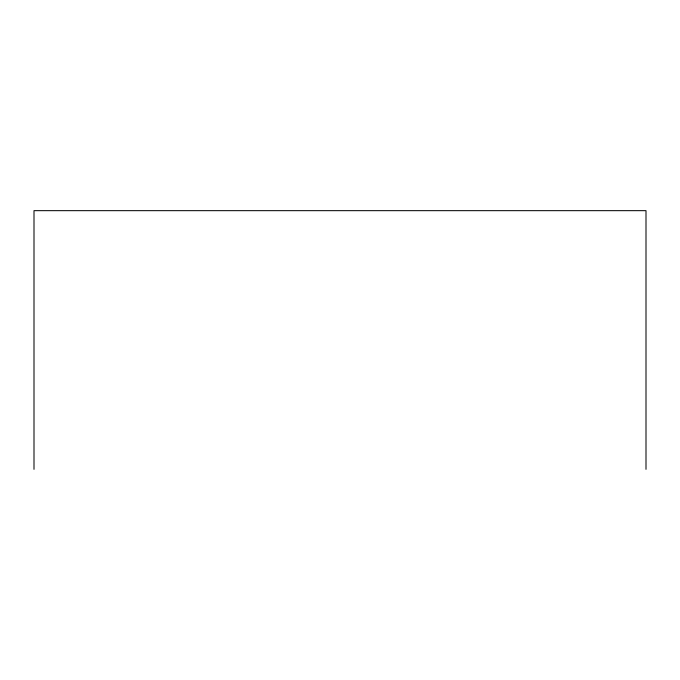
<?xml version="1.0" encoding="UTF-8"?>
<svg xmlns="http://www.w3.org/2000/svg" width="680" height="680" viewBox="0 0 680 680"><rect width="100%" height="100%" fill="white"/><g stroke="black" fill="none" stroke-linecap="round" stroke-linejoin="round"><path stroke-width="1.02" d="M646 469.336L646 210.664L34 210.664L34 469.336"/></g></svg>
